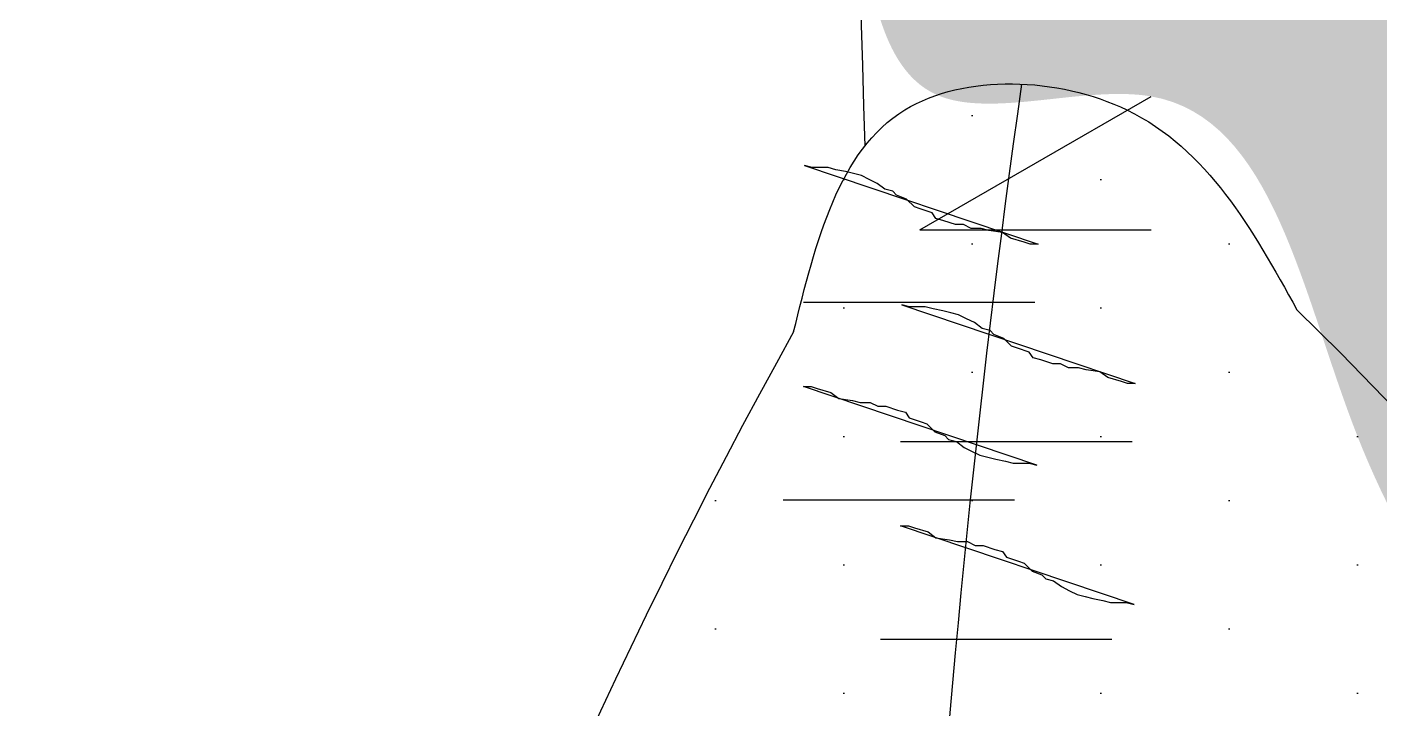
# Model space of a CAD drawing. Extents: x 3694 to 117786, y 20013 to 108631.
# Drawn here: x 68081.6 to 68199.3, y 30903.2 to 30962.6 of the extents above; entities that cross this region are included whole.
import ezdxf

# ---------------------------------------------------------------- set-up
doc = ezdxf.new("R2010")
doc.units = 0
doc.header["$LTSCALE"] = 1000
doc.header["$MEASUREMENT"] = 0
doc.layers.add('家具', color=253, linetype='Continuous')

msp = doc.modelspace()

# ---------------------------------------------------------------- hatches: boundary and pattern name
at = {"layer": '家具'}
h = msp.add_hatch(dxfattribs=at)
h.set_pattern_fill('DOTS', color=8, scale=335.28, angle=-90, style=0)
h.set_pattern_definition([(270, (40764.087, 11180.682), (-20.955, -10.4775), [0, -20.955])])
edge = h.paths.add_edge_path()
edge.add_spline(control_points=[(67993.17, 30063.85), (67991.35, 30072.91), (67989.56, 30081.94), (67984.13, 30110.34), (67980.69, 30129.63), (67974.75, 30168.04), (67972.3, 30187.08), (67967.7, 30231.65), (67965.82, 30257.25), (67961.07, 30334.96), (67959.04, 30388.06), (67952.13, 30468.76), (67949.19, 30495.82), (67943.11, 30536.43), (67940.81, 30549.98), (67935.52, 30577.05), (67932.52, 30590.64), (67925.16, 30620.11), (67920.73, 30635.84), (67913.02, 30661.97), (67909.81, 30672.52), (67906.63, 30682.96)], knot_values=[0.007594, 0.007594, 0.007594, 0.007594, 1.009332, 1.009332, 3.166904, 3.166904, 5.324476, 5.324476, 8.146714, 8.146714, 13.786985, 13.786985, 16.607121, 16.607121, 18.017189, 18.017189, 19.427256, 19.427256, 21.1184, 21.1184, 22.28816, 22.28816, 22.28816, 22.28816], degree=3, periodic=0)
edge.add_ellipse((69823.21, 31244.76), major_axis=(1412.24, 1412.24), ratio=1, start_angle=138.55715, end_angle=151.33744, ccw=False)
edge.add_ellipse((69823.21, 30996.93), major_axis=(1412.24, 1412.24), ratio=1, start_angle=118.66256, end_angle=131.44285, ccw=False)
edge.add_spline(control_points=[(67906.63, 31558.74), (67909.81, 31569.18), (67913.02, 31579.73), (67920.73, 31605.86), (67925.16, 31621.58), (67932.52, 31651.06), (67935.52, 31664.64), (67940.81, 31691.71), (67943.11, 31705.26), (67949.19, 31745.88), (67952.13, 31772.93), (67957.22, 31832.35), (67959.06, 31864.62), (67960.78, 31896.49)], knot_values=[0.007594, 0.007594, 0.007594, 0.007594, 1.177354, 1.177354, 2.868498, 2.868498, 4.278566, 4.278566, 5.688634, 5.688634, 8.508769, 8.508769, 11.917873, 11.917873, 11.917873, 11.917873], degree=3, periodic=0)
edge.add_ellipse((67966.55, 31918.92), major_axis=(-16.38, 16.38), ratio=1, start_angle=120.5825, end_angle=134.1965)
edge.add_ellipse((68102.12, 32282.88), major_axis=(-290.11, 290.11), ratio=1, start_angle=115.6565, end_angle=125.4571)
edge.add_ellipse((67321.82, 31759.47), major_axis=(510.62, 510.62), ratio=1, start_angle=303.72155, end_angle=324.46982, ccw=False)
edge.add_ellipse((63554.82, 31287.67), major_axis=(3173.05, 3173.05), ratio=1, start_angle=308.35798, end_angle=319.22468, ccw=False)
edge.add_ellipse((67013.87, 30385.32), major_axis=(-756.09, 756.09), ratio=1, start_angle=220.52221, end_angle=246.00697, ccw=False)
edge.add_ellipse((68093.52, 30275.82), major_axis=(20.78, 20.78), ratio=1, start_angle=72.686, end_angle=150.6503)
edge.add_ellipse((68351.8, 30519.22), major_axis=(269.53, 269.53), ratio=1, start_angle=176.2513, end_angle=213.9303)
edge.add_ellipse((68627.27, 30299.27), major_axis=(-269.54, 269.54), ratio=1, start_angle=68.8475, end_angle=70.5636)
edge.add_ellipse((68342.57, 28632.01), major_axis=(1063.44, 1063.44), ratio=1, start_angle=47.25508, end_angle=54.69471)
edge.add_ellipse((68138.88, 29903.69), major_axis=(153.1, 153.1), ratio=1, start_angle=58.2352, end_angle=87.2958)
edge = h.paths.add_edge_path()
edge.add_ellipse((68052.89, 29947.42), major_axis=(-59.62, 59.62), ratio=1, start_angle=82.2821, end_angle=111.8665, ccw=False)
edge.add_ellipse((68101.68, 29975.41), major_axis=(99.2, 99.2), ratio=1, start_angle=154.3192, end_angle=169.3068, ccw=False)
edge.add_ellipse((68226.48, 31486.22), major_axis=(1116.04, 1116.04), ratio=1, start_angle=215.62195, end_angle=236.67588)
edge.add_spline(control_points=[(68545.89, 29940.56), (68546.09, 29938.38), (68546.94, 29928.79), (68547.53, 29918.78), (68548.38, 29909.38)], knot_values=[0, 0, 0, 0, 0.241803, 1.05283, 1.05283, 1.05283, 1.05283], degree=3, periodic=0)
edge.add_ellipse((68586.3, 29912.68), major_axis=(-26.91, 26.91), ratio=1, start_angle=49.7272, end_angle=121.2232)
edge.add_ellipse((68256.11, 33919.22), major_axis=(2868.19, 2868.19), ratio=1, start_angle=221.65955, end_angle=229.54069, ccw=False)
edge = h.paths.add_edge_path()
edge.add_ellipse((68052.89, 32294.28), major_axis=(59.62, 59.62), ratio=1, start_angle=68.1335, end_angle=97.7179, ccw=False)
edge.add_ellipse((68256.11, 28322.47), major_axis=(-2868.19, 2868.19), ratio=1, start_angle=310.4559, end_angle=318.34045, ccw=False)
edge.add_ellipse((68586.47, 32328.98), major_axis=(26.91, 26.91), ratio=1, start_angle=58.6764, end_angle=130.0165)
edge.add_spline(control_points=[(68548.56, 32332.29), (68548.22, 32328.59), (68547.95, 32325.15), (68547.7, 32321.89)], knot_values=[0, 0, 0, 0, 0.318986, 0.318986, 0.318986, 0.318986], degree=3, periodic=0)
edge.add_ellipse((68118.22, 28776.02), major_axis=(-2525.63, 2525.63), ratio=1, start_angle=-51.90623, end_angle=-42.87541)
edge = h.paths.add_edge_path()
edge.add_ellipse((68266.78, 31858.43), major_axis=(221.16, 221.16), ratio=1, start_angle=249.068, end_angle=320.144, ccw=False)
edge.add_ellipse((68176.05, 31598.98), major_axis=(-155.45, 155.45), ratio=1, start_angle=155.1189, end_angle=218.1718, ccw=False)
edge.add_ellipse((68799.5, 31223.88), major_axis=(405.32, 405.32), ratio=1, start_angle=117.88643, end_angle=164.47377)
edge.add_ellipse((68089.49, 30642.74), major_axis=(-258.82, 258.82), ratio=1, start_angle=229.4937, end_angle=279.8017, ccw=False)
edge.add_ellipse((68363.94, 30409.28), major_axis=(196.09, 196.09), ratio=1, start_angle=323.3076, end_angle=385.9615, ccw=False)
edge.add_ellipse((68278.01, 29953.05), major_axis=(-433.68, 433.68), ratio=1, start_angle=250.12182, end_angle=279.01888, ccw=False)
edge.add_ellipse((53145.84, 31069.66), major_axis=(661.59, 15696.88), ratio=1, start_angle=268.699072, end_angle=269.289296, ccw=False)
edge.add_spline(control_points=[(68823.65, 30051.87), (68816.62, 30051.43), (68809.48, 30051.33), (68801.97, 30051.61)], knot_values=[2.29351, 2.29351, 2.29351, 2.29351, 2.979733, 2.979733, 2.979733, 2.979733], degree=3, periodic=0)
edge.add_spline(control_points=[(68801.97, 30051.61), (68797.75, 30051.77), (68786.4, 30052.49), (68770.42, 30054.55), (68774.08, 30068.3), (68770.34, 30072.08), (68767.57, 30073.65)], knot_values=[2.979733, 2.979733, 2.979733, 2.979733, 3.365456, 3.990522, 4.278466, 4.605763, 4.605763, 4.605763, 4.605763], degree=3, periodic=0)
edge.add_spline(control_points=[(68767.57, 30073.65), (68764.78, 30075.24), (68761.2, 30076.38), (68757.62, 30077.53)], knot_values=[4.605763, 4.605763, 4.605763, 4.605763, 4.934211, 4.934211, 4.934211, 4.934211], degree=3, periodic=0)
edge.add_ellipse((68342.57, 28632.01), major_axis=(-1063.44, 1063.44), ratio=1, start_angle=-61.02051, end_angle=-52.79563)
edge.add_ellipse((68413.89, 30391.82), major_axis=(-212.58, 212.58), ratio=1, start_angle=161.1869, end_angle=194.3664)
edge.add_ellipse((68413.79, 30073.2), major_axis=(217.18, 217.18), ratio=1, start_angle=347.5897, end_angle=388.9748)
edge.add_ellipse((68061.76, 30199.82), major_axis=(-331.09, 331.09), ratio=1, start_angle=246.1037, end_angle=272.1536)
edge.add_ellipse((68628.88, 30184.46), major_axis=(-308.61, 308.61), ratio=1, start_angle=-10.2604, end_angle=-2.0534)
edge.add_spline(control_points=[(68331.52, 30503.94), (68322.56, 30496.89), (68300.12, 30479.21), (68309.9, 30542.46), (68286.89, 30577.51), (68259.66, 30637.11), (68292.26, 30702.74), (68273.01, 30784.51), (68257.08, 30871.34), (68197.4, 30907.48), (68188.77, 30963.02), (68155.91, 30951.2), (68154.43, 30968.36), (68153.75, 30977.3)], knot_values=[28.726228, 28.726228, 28.726228, 28.726228, 29.65137, 31.045535, 32.970907, 34.80046, 37.537981, 40.132447, 43.737998, 46.299248, 47.538816, 48.20545, 48.984057, 48.984057, 48.984057, 48.984057], degree=3, periodic=0)
edge.add_ellipse((74440.64, 31139.04), major_axis=(4446.97, 4446.97), ratio=1, start_angle=132.846266, end_angle=136.473696, ccw=False)
edge.add_spline(control_points=[(68156.11, 31375.39), (68157.51, 31389.27), (68160.69, 31413.78), (68204.26, 31444.79), (68224.99, 31513.37), (68260.44, 31577.02), (68249.17, 31648.5), (68285.93, 31671.16), (68318.29, 31758.01), (68318.86, 31736.77)], knot_values=[0, 0, 0, 0, 1.426784, 2.507846, 5.446644, 8.794162, 10.36551, 12.195062, 14.476347, 14.476347, 14.476347, 14.476347], degree=3, periodic=0)
edge.add_ellipse((67925.76, 31991.16), major_axis=(-331.09, 331.09), ratio=1, start_angle=192.0923, end_angle=216.81)
edge.add_ellipse((68240.6, 32193.24), major_axis=(217.18, 217.18), ratio=1, start_angle=253.939, end_angle=295.324)
edge.add_ellipse((68311.9, 31882.7), major_axis=(212.58, 212.58), ratio=1, start_angle=358.5473, end_angle=364.8553)
edge.add_ellipse((68346.1, 33494.6), major_axis=(-983.78, 983.78), ratio=1, start_angle=141.58816, end_angle=151.91197)
edge.add_spline(control_points=[(68750.83, 32163.5), (68756.34, 32165.3), (68761.85, 32167.11), (68764.44, 32170.49)], knot_values=[4.42753, 4.42753, 4.42753, 4.42753, 4.934211, 4.934211, 4.934211, 4.934211], degree=3, periodic=0)
edge.add_ellipse((68272.01, 32290.22), major_axis=(358.34, 358.34), ratio=1, start_angle=262.1836, end_angle=301.3352, ccw=False)
h = msp.add_hatch(dxfattribs=at)
h.set_pattern_fill('DOTS', color=8, scale=178.816, angle=-90, style=0)
h.set_pattern_definition([(90, (52193.29, 40884.778), (-11.176, 5.588), [0, -11.176])])
edge = h.paths.add_edge_path(flags=17)
edge.add_ellipse((68101.15, 30580.72), major_axis=(23.26, 23.26), ratio=1, start_angle=292.7744, end_angle=342.5706, ccw=False)
edge.add_ellipse((68208.12, 30531.91), major_axis=(-59.9, 59.9), ratio=1, start_angle=-24.1656, end_angle=19.5752, ccw=False)
edge.add_ellipse((68166.05, 30566.04), major_axis=(32.95, 32.95), ratio=1, start_angle=30.1589, end_angle=95.0784)
edge = h.paths.add_edge_path(flags=17)
edge.add_ellipse((68856.57, 30665.54), major_axis=(-481.37, 481.37), ratio=1, start_angle=48.85307, end_angle=49.58773)
edge.add_ellipse((68231.66, 30599.71), major_axis=(-38.8, 38.8), ratio=1, start_angle=-38.4606, end_angle=33.0337, ccw=False)
edge.add_ellipse((68223.55, 30675.54), major_axis=(-15.13, 15.13), ratio=1, start_angle=2.9898, end_angle=139.9978, ccw=False)
edge.add_ellipse((68268.1, 30622.11), major_axis=(64.2, 64.2), ratio=1, start_angle=86.7435, end_angle=136.4651)
edge = h.paths.add_edge_path()
edge.add_ellipse((68440.14, 30597.61), major_axis=(242.04, 242.04), ratio=1, start_angle=141.8502, end_angle=191.4606)
edge.add_spline(control_points=[(68251.02, 30312.31), (68258.96, 30305.73), (68269.07, 30297.35), (68277.66, 30302.98), (68279.38, 30304.57)], knot_values=[0, 0, 0, 0, 1.422385, 1.810205, 1.810205, 1.810205, 1.810205], degree=3, periodic=0)
edge.add_ellipse((68856.57, 30665.54), major_axis=(481.37, 481.37), ratio=1, start_angle=162.42863, end_angle=167.02149, ccw=False)
edge.add_ellipse((68413.53, 30611.59), major_axis=(216.1, 216.1), ratio=1, start_angle=142.0668, end_angle=193.1655, ccw=False)
edge.add_ellipse((68567.5, 30676.44), major_axis=(331.35, 331.35), ratio=1, start_angle=104.7434, end_angle=147.629, ccw=False)
edge.add_ellipse((69157.15, 30817.28), major_axis=(-706.38, 706.38), ratio=1, start_angle=36.92238, end_angle=39.52687, ccw=False)
edge.add_spline(control_points=[(68168.09, 30957.64), (68164.37, 30957.81), (68153.1, 30955.65), (68150.21, 30943.96), (68148.25, 30936.06)], knot_values=[0, 0, 0, 0, 0.581976, 1.791185, 1.791185, 1.791185, 1.791185], degree=3, periodic=0)
edge.add_ellipse((68598.09, 30686.51), major_axis=(363.75, 363.75), ratio=1, start_angle=105.9802, end_angle=149.6064)
edge = h.paths.add_edge_path()
edge.add_spline(control_points=[(68192.05, 30937.99), (68188.17, 30944.99), (68182.77, 30954.73), (68171.28, 30957.5), (68168.09, 30957.64)], knot_values=[1.791185, 1.791185, 1.791185, 1.791185, 3.069002, 3.567392, 3.567392, 3.567392, 3.567392], degree=3, periodic=0)
edge.add_ellipse((69157.15, 30817.28), major_axis=(706.38, 706.38), ratio=1, start_angle=126.92238, end_angle=129.52687)
edge.add_ellipse((67857.2, 30658.3), major_axis=(281.07, 281.07), ratio=1, start_angle=311.0682, end_angle=354.7664, ccw=False)
edge.add_ellipse((67851.2, 30493.55), major_axis=(300.8, 300.8), ratio=1, start_angle=295.5567, end_angle=333.8578, ccw=False)
edge.add_ellipse((68856.57, 30665.54), major_axis=(481.37, 481.37), ratio=1, start_angle=162.42863, end_angle=167.02149)
edge.add_spline(control_points=[(68279.38, 30304.57), (68282, 30306.98), (68289.12, 30317), (68292.25, 30326.83), (68294.35, 30333.42)], knot_values=[1.810205, 1.810205, 1.810205, 1.810205, 2.398758, 3.598447, 3.598447, 3.598447, 3.598447], degree=3, periodic=0)
edge.add_ellipse((67924.05, 30451.43), major_axis=(-274.82, 274.82), ratio=1, start_angle=207.3247, end_angle=252.1485)
edge.add_ellipse((67979.59, 30720.11), major_axis=(-215.18, 215.18), ratio=1, start_angle=207.5325, end_angle=270.7223)

# ---------------------------------------------------------------- linework, layer by layer
at = {"layer": '家具', "color": 8, "linetype": 'Continuous'}
for p, q in [((68159.23, 30944.95, 0), (68179.36, 30956.57, 0)), ((68159.23, 30944.95, 0), (68179.36, 30956.57, 0)), ((68159.23, 30944.95, 0), (68179.36, 30956.57, 0)), ((68159.23, 30944.95, 0), (68179.36, 30956.57, 0)), ((68149.88, 30950.37, 0), (68149.2, 30950.54, 0)), ((68149.2, 30950.54, 0), (68169.52, 30943.71, 0)), ((68149.88, 30950.37, 0), (68149.2, 30950.54, 0)), ((68149.2, 30950.54, 0), (68169.52, 30943.71, 0)), ((68149.88, 30950.37, 0), (68149.2, 30950.54, 0)), ((68149.2, 30950.54, 0), (68169.52, 30943.71, 0)), ((68149.88, 30950.37, 0), (68149.2, 30950.54, 0)), ((68149.2, 30950.54, 0), (68169.52, 30943.71, 0)), ((68150.56, 30950.37, 0), (68149.88, 30950.37, 0)), ((68150.56, 30950.37, 0), (68149.88, 30950.37, 0)), ((68150.56, 30950.37, 0), (68149.88, 30950.37, 0)), ((68150.56, 30950.37, 0), (68149.88, 30950.37, 0)), ((68151.25, 30950.37, 0), (68150.56, 30950.37, 0)), ((68151.25, 30950.37, 0), (68150.56, 30950.37, 0)), ((68151.25, 30950.37, 0), (68150.56, 30950.37, 0)), ((68151.25, 30950.37, 0), (68150.56, 30950.37, 0)), ((68151.93, 30950.19, 0), (68151.25, 30950.37, 0)), ((68151.93, 30950.19, 0), (68151.25, 30950.37, 0)), ((68151.93, 30950.19, 0), (68151.25, 30950.37, 0)), ((68151.93, 30950.19, 0), (68151.25, 30950.37, 0)), ((68152.78, 30950.02, 0), (68151.93, 30950.19, 0)), ((68152.78, 30950.02, 0), (68151.93, 30950.19, 0)), ((68152.78, 30950.02, 0), (68151.93, 30950.19, 0)), ((68152.78, 30950.02, 0), (68151.93, 30950.19, 0)), ((68153.47, 30949.85, 0), (68152.78, 30950.02, 0)), ((68153.47, 30949.85, 0), (68152.78, 30950.02, 0)), ((68153.47, 30949.85, 0), (68152.78, 30950.02, 0)), ((68153.47, 30949.85, 0), (68152.78, 30950.02, 0)), ((68154.15, 30949.68, 0), (68153.47, 30949.85, 0)), ((68154.15, 30949.68, 0), (68153.47, 30949.85, 0)), ((68154.15, 30949.68, 0), (68153.47, 30949.85, 0)), ((68154.15, 30949.68, 0), (68153.47, 30949.85, 0)), ((68154.83, 30949.34, 0), (68154.15, 30949.68, 0)), ((68154.83, 30949.34, 0), (68154.15, 30949.68, 0)), ((68154.83, 30949.34, 0), (68154.15, 30949.68, 0)), ((68154.83, 30949.34, 0), (68154.15, 30949.68, 0)), ((68155.52, 30949, 0), (68154.83, 30949.34, 0)), ((68155.52, 30949, 0), (68154.83, 30949.34, 0)), ((68155.52, 30949, 0), (68154.83, 30949.34, 0)), ((68155.52, 30949, 0), (68154.83, 30949.34, 0)), ((68156.2, 30948.49, 0), (68155.52, 30949, 0)), ((68156.2, 30948.49, 0), (68155.52, 30949, 0)), ((68156.2, 30948.49, 0), (68155.52, 30949, 0)), ((68156.2, 30948.49, 0), (68155.52, 30949, 0)), ((68156.88, 30948.32, 0), (68156.2, 30948.49, 0)), ((68156.88, 30948.32, 0), (68156.2, 30948.49, 0)), ((68156.88, 30948.32, 0), (68156.2, 30948.49, 0)), ((68156.88, 30948.32, 0), (68156.2, 30948.49, 0)), ((68157.22, 30947.97, 0), (68156.88, 30948.32, 0)), ((68157.22, 30947.97, 0), (68156.88, 30948.32, 0)), ((68157.22, 30947.97, 0), (68156.88, 30948.32, 0)), ((68157.22, 30947.97, 0), (68156.88, 30948.32, 0)), ((68158.08, 30947.63, 0), (68157.22, 30947.97, 0)), ((68158.08, 30947.63, 0), (68157.22, 30947.97, 0)), ((68158.08, 30947.63, 0), (68157.22, 30947.97, 0)), ((68158.08, 30947.63, 0), (68157.22, 30947.97, 0)), ((68158.76, 30946.95, 0), (68158.08, 30947.63, 0)), ((68158.76, 30946.95, 0), (68158.08, 30947.63, 0)), ((68158.76, 30946.95, 0), (68158.08, 30947.63, 0)), ((68158.76, 30946.95, 0), (68158.08, 30947.63, 0)), ((68159.27, 30946.78, 0), (68158.76, 30946.95, 0)), ((68159.27, 30946.78, 0), (68158.76, 30946.95, 0)), ((68159.27, 30946.78, 0), (68158.76, 30946.95, 0)), ((68159.27, 30946.78, 0), (68158.76, 30946.95, 0)), ((68160.3, 30946.44, 0), (68159.27, 30946.78, 0)), ((68160.3, 30946.44, 0), (68159.27, 30946.78, 0)), ((68160.3, 30946.44, 0), (68159.27, 30946.78, 0)), ((68160.3, 30946.44, 0), (68159.27, 30946.78, 0)), ((68160.64, 30945.93, 0), (68160.3, 30946.44, 0)), ((68160.64, 30945.93, 0), (68160.3, 30946.44, 0)), ((68160.64, 30945.93, 0), (68160.3, 30946.44, 0)), ((68160.64, 30945.93, 0), (68160.3, 30946.44, 0)), ((68161.32, 30945.75, 0), (68160.64, 30945.93, 0)), ((68161.32, 30945.75, 0), (68160.64, 30945.93, 0)), ((68161.32, 30945.75, 0), (68160.64, 30945.93, 0)), ((68161.32, 30945.75, 0), (68160.64, 30945.93, 0)), ((68162.35, 30945.41, 0), (68161.32, 30945.75, 0)), ((68162.35, 30945.41, 0), (68161.32, 30945.75, 0)), ((68162.35, 30945.41, 0), (68161.32, 30945.75, 0)), ((68162.35, 30945.41, 0), (68161.32, 30945.75, 0)), ((68159.23, 30944.95, 0), (68179.36, 30944.95, 0)), ((68159.23, 30944.95, 0), (68179.36, 30944.95, 0)), ((68159.23, 30944.95, 0), (68179.36, 30944.95, 0)), ((68159.23, 30944.95, 0), (68179.36, 30944.95, 0)), ((68163.03, 30945.41, 0), (68162.35, 30945.41, 0)), ((68163.03, 30945.41, 0), (68162.35, 30945.41, 0)), ((68163.03, 30945.41, 0), (68162.35, 30945.41, 0)), ((68163.03, 30945.41, 0), (68162.35, 30945.41, 0)), ((68163.71, 30945.07, 0), (68163.03, 30945.41, 0)), ((68163.71, 30945.07, 0), (68163.03, 30945.41, 0)), ((68163.71, 30945.07, 0), (68163.03, 30945.41, 0)), ((68163.71, 30945.07, 0), (68163.03, 30945.41, 0)), ((68164.57, 30945.07, 0), (68163.71, 30945.07, 0)), ((68164.57, 30945.07, 0), (68163.71, 30945.07, 0)), ((68164.57, 30945.07, 0), (68163.71, 30945.07, 0)), ((68164.57, 30945.07, 0), (68163.71, 30945.07, 0)), ((68165.25, 30944.9, 0), (68164.57, 30945.07, 0)), ((68165.25, 30944.9, 0), (68164.57, 30945.07, 0)), ((68165.25, 30944.9, 0), (68164.57, 30945.07, 0)), ((68165.25, 30944.9, 0), (68164.57, 30945.07, 0)), ((68166.44, 30944.73, 0), (68165.25, 30944.9, 0)), ((68166.44, 30944.73, 0), (68165.25, 30944.9, 0)), ((68166.44, 30944.73, 0), (68165.25, 30944.9, 0)), ((68166.44, 30944.73, 0), (68165.25, 30944.9, 0)), ((68167.13, 30944.22, 0), (68166.44, 30944.73, 0)), ((68167.13, 30944.22, 0), (68166.44, 30944.73, 0)), ((68167.13, 30944.22, 0), (68166.44, 30944.73, 0)), ((68167.13, 30944.22, 0), (68166.44, 30944.73, 0)), ((68168.32, 30943.88, 0), (68167.13, 30944.22, 0)), ((68168.32, 30943.88, 0), (68167.13, 30944.22, 0)), ((68168.32, 30943.88, 0), (68167.13, 30944.22, 0)), ((68168.32, 30943.88, 0), (68167.13, 30944.22, 0)), ((68168.83, 30943.71, 0), (68168.32, 30943.88, 0)), ((68168.83, 30943.71, 0), (68168.32, 30943.88, 0)), ((68168.83, 30943.71, 0), (68168.32, 30943.88, 0)), ((68168.83, 30943.71, 0), (68168.32, 30943.88, 0)), ((68169.52, 30943.71, 0), (68168.83, 30943.71, 0)), ((68169.52, 30943.71, 0), (68168.83, 30943.71, 0)), ((68169.52, 30943.71, 0), (68168.83, 30943.71, 0)), ((68169.52, 30943.71, 0), (68168.83, 30943.71, 0)), ((68169.23, 30938.62, 0), (68149.1, 30938.62, 0)), ((68169.23, 30938.62, 0), (68149.1, 30938.62, 0)), ((68169.23, 30938.62, 0), (68149.1, 30938.62, 0)), ((68169.23, 30938.62, 0), (68149.1, 30938.62, 0)), ((68158.34, 30938.24, 0), (68157.66, 30938.41, 0)), ((68157.66, 30938.41, 0), (68177.98, 30931.58, 0)), ((68158.34, 30938.24, 0), (68157.66, 30938.41, 0)), ((68157.66, 30938.41, 0), (68177.98, 30931.58, 0)), ((68158.34, 30938.24, 0), (68157.66, 30938.41, 0)), ((68157.66, 30938.41, 0), (68177.98, 30931.58, 0)), ((68158.34, 30938.24, 0), (68157.66, 30938.41, 0)), ((68157.66, 30938.41, 0), (68177.98, 30931.58, 0)), ((68159.03, 30938.24, 0), (68158.34, 30938.24, 0)), ((68159.03, 30938.24, 0), (68158.34, 30938.24, 0)), ((68159.03, 30938.24, 0), (68158.34, 30938.24, 0)), ((68159.03, 30938.24, 0), (68158.34, 30938.24, 0)), ((68159.71, 30938.24, 0), (68159.03, 30938.24, 0)), ((68159.71, 30938.24, 0), (68159.03, 30938.24, 0)), ((68159.71, 30938.24, 0), (68159.03, 30938.24, 0)), ((68159.71, 30938.24, 0), (68159.03, 30938.24, 0)), ((68160.39, 30938.07, 0), (68159.71, 30938.24, 0)), ((68160.39, 30938.07, 0), (68159.71, 30938.24, 0)), ((68160.39, 30938.07, 0), (68159.71, 30938.24, 0)), ((68160.39, 30938.07, 0), (68159.71, 30938.24, 0)), ((68161.25, 30937.89, 0), (68160.39, 30938.07, 0)), ((68161.25, 30937.89, 0), (68160.39, 30938.07, 0)), ((68161.25, 30937.89, 0), (68160.39, 30938.07, 0)), ((68161.25, 30937.89, 0), (68160.39, 30938.07, 0)), ((68161.93, 30937.72, 0), (68161.25, 30937.89, 0)), ((68161.93, 30937.72, 0), (68161.25, 30937.89, 0)), ((68161.93, 30937.72, 0), (68161.25, 30937.89, 0)), ((68161.93, 30937.72, 0), (68161.25, 30937.89, 0)), ((68162.61, 30937.55, 0), (68161.93, 30937.72, 0)), ((68162.61, 30937.55, 0), (68161.93, 30937.72, 0)), ((68162.61, 30937.55, 0), (68161.93, 30937.72, 0)), ((68162.61, 30937.55, 0), (68161.93, 30937.72, 0)), ((68163.3, 30937.21, 0), (68162.61, 30937.55, 0)), ((68163.3, 30937.21, 0), (68162.61, 30937.55, 0)), ((68163.3, 30937.21, 0), (68162.61, 30937.55, 0)), ((68163.3, 30937.21, 0), (68162.61, 30937.55, 0)), ((68163.98, 30936.87, 0), (68163.3, 30937.21, 0)), ((68163.98, 30936.87, 0), (68163.3, 30937.21, 0)), ((68163.98, 30936.87, 0), (68163.3, 30937.21, 0)), ((68163.98, 30936.87, 0), (68163.3, 30937.21, 0)), ((68164.66, 30936.36, 0), (68163.98, 30936.87, 0)), ((68164.66, 30936.36, 0), (68163.98, 30936.87, 0)), ((68164.66, 30936.36, 0), (68163.98, 30936.87, 0)), ((68164.66, 30936.36, 0), (68163.98, 30936.87, 0)), ((68165.35, 30936.19, 0), (68164.66, 30936.36, 0)), ((68165.35, 30936.19, 0), (68164.66, 30936.36, 0)), ((68165.35, 30936.19, 0), (68164.66, 30936.36, 0)), ((68165.35, 30936.19, 0), (68164.66, 30936.36, 0)), ((68165.69, 30935.85, 0), (68165.35, 30936.19, 0)), ((68165.69, 30935.85, 0), (68165.35, 30936.19, 0)), ((68165.69, 30935.85, 0), (68165.35, 30936.19, 0)), ((68165.69, 30935.85, 0), (68165.35, 30936.19, 0)), ((68166.54, 30935.5, 0), (68165.69, 30935.85, 0)), ((68166.54, 30935.5, 0), (68165.69, 30935.85, 0)), ((68166.54, 30935.5, 0), (68165.69, 30935.85, 0)), ((68166.54, 30935.5, 0), (68165.69, 30935.85, 0)), ((68167.22, 30934.82, 0), (68166.54, 30935.5, 0)), ((68167.22, 30934.82, 0), (68166.54, 30935.5, 0)), ((68167.22, 30934.82, 0), (68166.54, 30935.5, 0)), ((68167.22, 30934.82, 0), (68166.54, 30935.5, 0)), ((68167.74, 30934.65, 0), (68167.22, 30934.82, 0)), ((68167.74, 30934.65, 0), (68167.22, 30934.82, 0)), ((68167.74, 30934.65, 0), (68167.22, 30934.82, 0)), ((68167.74, 30934.65, 0), (68167.22, 30934.82, 0)), ((68168.76, 30934.31, 0), (68167.74, 30934.65, 0)), ((68168.76, 30934.31, 0), (68167.74, 30934.65, 0)), ((68168.76, 30934.31, 0), (68167.74, 30934.65, 0)), ((68168.76, 30934.31, 0), (68167.74, 30934.65, 0)), ((68169.1, 30933.8, 0), (68168.76, 30934.31, 0)), ((68169.1, 30933.8, 0), (68168.76, 30934.31, 0)), ((68169.1, 30933.8, 0), (68168.76, 30934.31, 0)), ((68169.1, 30933.8, 0), (68168.76, 30934.31, 0)), ((68169.78, 30933.63, 0), (68169.1, 30933.8, 0)), ((68169.78, 30933.63, 0), (68169.1, 30933.8, 0)), ((68169.78, 30933.63, 0), (68169.1, 30933.8, 0)), ((68169.78, 30933.63, 0), (68169.1, 30933.8, 0)), ((68170.81, 30933.28, 0), (68169.78, 30933.63, 0)), ((68170.81, 30933.28, 0), (68169.78, 30933.63, 0)), ((68170.81, 30933.28, 0), (68169.78, 30933.63, 0)), ((68170.81, 30933.28, 0), (68169.78, 30933.63, 0)), ((68171.49, 30933.28, 0), (68170.81, 30933.28, 0)), ((68171.49, 30933.28, 0), (68170.81, 30933.28, 0)), ((68171.49, 30933.28, 0), (68170.81, 30933.28, 0)), ((68171.49, 30933.28, 0), (68170.81, 30933.28, 0)), ((68172.18, 30932.94, 0), (68171.49, 30933.28, 0)), ((68172.18, 30932.94, 0), (68171.49, 30933.28, 0)), ((68172.18, 30932.94, 0), (68171.49, 30933.28, 0)), ((68172.18, 30932.94, 0), (68171.49, 30933.28, 0)), ((68173.03, 30932.94, 0), (68172.18, 30932.94, 0)), ((68173.03, 30932.94, 0), (68172.18, 30932.94, 0)), ((68173.03, 30932.94, 0), (68172.18, 30932.94, 0)), ((68173.03, 30932.94, 0), (68172.18, 30932.94, 0)), ((68173.71, 30932.77, 0), (68173.03, 30932.94, 0)), ((68173.71, 30932.77, 0), (68173.03, 30932.94, 0)), ((68173.71, 30932.77, 0), (68173.03, 30932.94, 0)), ((68173.71, 30932.77, 0), (68173.03, 30932.94, 0)), ((68174.91, 30932.6, 0), (68173.71, 30932.77, 0)), ((68174.91, 30932.6, 0), (68173.71, 30932.77, 0)), ((68174.91, 30932.6, 0), (68173.71, 30932.77, 0)), ((68174.91, 30932.6, 0), (68173.71, 30932.77, 0)), ((68175.59, 30932.09, 0), (68174.91, 30932.6, 0)), ((68175.59, 30932.09, 0), (68174.91, 30932.6, 0)), ((68175.59, 30932.09, 0), (68174.91, 30932.6, 0)), ((68175.59, 30932.09, 0), (68174.91, 30932.6, 0)), ((68176.79, 30931.75, 0), (68175.59, 30932.09, 0)), ((68176.79, 30931.75, 0), (68175.59, 30932.09, 0)), ((68176.79, 30931.75, 0), (68175.59, 30932.09, 0)), ((68176.79, 30931.75, 0), (68175.59, 30932.09, 0)), ((68177.3, 30931.58, 0), (68176.79, 30931.75, 0)), ((68177.3, 30931.58, 0), (68176.79, 30931.75, 0)), ((68177.3, 30931.58, 0), (68176.79, 30931.75, 0)), ((68177.3, 30931.58, 0), (68176.79, 30931.75, 0)), ((68177.98, 30931.58, 0), (68177.3, 30931.58, 0)), ((68177.98, 30931.58, 0), (68177.3, 30931.58, 0)), ((68177.98, 30931.58, 0), (68177.3, 30931.58, 0)), ((68177.98, 30931.58, 0), (68177.3, 30931.58, 0)), ((68149.1, 30931.3, 0), (68149.78, 30931.3, 0)), ((68169.42, 30924.47, 0), (68149.1, 30931.3, 0)), ((68149.1, 30931.3, 0), (68149.78, 30931.3, 0)), ((68169.42, 30924.47, 0), (68149.1, 30931.3, 0)), ((68149.1, 30931.3, 0), (68149.78, 30931.3, 0)), ((68169.42, 30924.47, 0), (68149.1, 30931.3, 0)), ((68149.1, 30931.3, 0), (68149.78, 30931.3, 0)), ((68169.42, 30924.47, 0), (68149.1, 30931.3, 0)), ((68149.78, 30931.3, 0), (68150.3, 30931.13, 0)), ((68149.78, 30931.3, 0), (68150.3, 30931.13, 0)), ((68149.78, 30931.3, 0), (68150.3, 30931.13, 0)), ((68149.78, 30931.3, 0), (68150.3, 30931.13, 0)), ((68150.3, 30931.13, 0), (68151.49, 30930.79, 0)), ((68150.3, 30931.13, 0), (68151.49, 30930.79, 0)), ((68150.3, 30931.13, 0), (68151.49, 30930.79, 0)), ((68150.3, 30931.13, 0), (68151.49, 30930.79, 0)), ((68151.49, 30930.79, 0), (68152.18, 30930.27, 0)), ((68151.49, 30930.79, 0), (68152.18, 30930.27, 0)), ((68151.49, 30930.79, 0), (68152.18, 30930.27, 0)), ((68151.49, 30930.79, 0), (68152.18, 30930.27, 0)), ((68152.18, 30930.27, 0), (68153.37, 30930.1, 0)), ((68152.18, 30930.27, 0), (68153.37, 30930.1, 0)), ((68152.18, 30930.27, 0), (68153.37, 30930.1, 0)), ((68152.18, 30930.27, 0), (68153.37, 30930.1, 0)), ((68153.37, 30930.1, 0), (68154.05, 30929.93, 0)), ((68153.37, 30930.1, 0), (68154.05, 30929.93, 0)), ((68153.37, 30930.1, 0), (68154.05, 30929.93, 0)), ((68153.37, 30930.1, 0), (68154.05, 30929.93, 0)), ((68154.05, 30929.93, 0), (68154.91, 30929.93, 0)), ((68154.05, 30929.93, 0), (68154.91, 30929.93, 0)), ((68154.05, 30929.93, 0), (68154.91, 30929.93, 0)), ((68154.05, 30929.93, 0), (68154.91, 30929.93, 0)), ((68154.91, 30929.93, 0), (68155.59, 30929.59, 0)), ((68154.91, 30929.93, 0), (68155.59, 30929.59, 0)), ((68154.91, 30929.93, 0), (68155.59, 30929.59, 0)), ((68154.91, 30929.93, 0), (68155.59, 30929.59, 0)), ((68155.59, 30929.59, 0), (68156.27, 30929.59, 0)), ((68155.59, 30929.59, 0), (68156.27, 30929.59, 0)), ((68155.59, 30929.59, 0), (68156.27, 30929.59, 0)), ((68155.59, 30929.59, 0), (68156.27, 30929.59, 0)), ((68156.27, 30929.59, 0), (68157.3, 30929.25, 0)), ((68156.27, 30929.59, 0), (68157.3, 30929.25, 0)), ((68156.27, 30929.59, 0), (68157.3, 30929.25, 0)), ((68156.27, 30929.59, 0), (68157.3, 30929.25, 0)), ((68157.3, 30929.25, 0), (68157.98, 30929.08, 0)), ((68157.3, 30929.25, 0), (68157.98, 30929.08, 0)), ((68157.3, 30929.25, 0), (68157.98, 30929.08, 0)), ((68157.3, 30929.25, 0), (68157.98, 30929.08, 0)), ((68157.98, 30929.08, 0), (68158.32, 30928.57, 0)), ((68157.98, 30929.08, 0), (68158.32, 30928.57, 0)), ((68157.98, 30929.08, 0), (68158.32, 30928.57, 0)), ((68157.98, 30929.08, 0), (68158.32, 30928.57, 0)), ((68158.32, 30928.57, 0), (68159.35, 30928.22, 0)), ((68158.32, 30928.57, 0), (68159.35, 30928.22, 0)), ((68158.32, 30928.57, 0), (68159.35, 30928.22, 0)), ((68158.32, 30928.57, 0), (68159.35, 30928.22, 0)), ((68159.35, 30928.22, 0), (68159.86, 30928.05, 0)), ((68159.35, 30928.22, 0), (68159.86, 30928.05, 0)), ((68159.35, 30928.22, 0), (68159.86, 30928.05, 0)), ((68159.35, 30928.22, 0), (68159.86, 30928.05, 0)), ((68159.86, 30928.05, 0), (68160.54, 30927.37, 0)), ((68159.86, 30928.05, 0), (68160.54, 30927.37, 0)), ((68159.86, 30928.05, 0), (68160.54, 30927.37, 0)), ((68159.86, 30928.05, 0), (68160.54, 30927.37, 0)), ((68160.54, 30927.37, 0), (68161.4, 30927.03, 0)), ((68160.54, 30927.37, 0), (68161.4, 30927.03, 0)), ((68160.54, 30927.37, 0), (68161.4, 30927.03, 0)), ((68160.54, 30927.37, 0), (68161.4, 30927.03, 0)), ((68161.4, 30927.03, 0), (68161.74, 30926.69, 0)), ((68161.4, 30927.03, 0), (68161.74, 30926.69, 0)), ((68161.4, 30927.03, 0), (68161.74, 30926.69, 0)), ((68161.4, 30927.03, 0), (68161.74, 30926.69, 0)), ((68177.7, 30926.49, 0), (68157.56, 30926.49, 0)), ((68177.7, 30926.49, 0), (68157.56, 30926.49, 0)), ((68177.7, 30926.49, 0), (68157.56, 30926.49, 0)), ((68177.7, 30926.49, 0), (68157.56, 30926.49, 0)), ((68161.74, 30926.69, 0), (68162.42, 30926.52, 0)), ((68161.74, 30926.69, 0), (68162.42, 30926.52, 0)), ((68161.74, 30926.69, 0), (68162.42, 30926.52, 0)), ((68161.74, 30926.69, 0), (68162.42, 30926.52, 0)), ((68162.42, 30926.52, 0), (68163.1, 30926, 0)), ((68162.42, 30926.52, 0), (68163.1, 30926, 0)), ((68162.42, 30926.52, 0), (68163.1, 30926, 0)), ((68162.42, 30926.52, 0), (68163.1, 30926, 0)), ((68163.1, 30926, 0), (68163.79, 30925.66, 0)), ((68163.1, 30926, 0), (68163.79, 30925.66, 0)), ((68163.1, 30926, 0), (68163.79, 30925.66, 0)), ((68163.1, 30926, 0), (68163.79, 30925.66, 0)), ((68163.79, 30925.66, 0), (68164.47, 30925.32, 0)), ((68163.79, 30925.66, 0), (68164.47, 30925.32, 0)), ((68163.79, 30925.66, 0), (68164.47, 30925.32, 0)), ((68163.79, 30925.66, 0), (68164.47, 30925.32, 0)), ((68164.47, 30925.32, 0), (68165.15, 30925.15, 0)), ((68164.47, 30925.32, 0), (68165.15, 30925.15, 0)), ((68164.47, 30925.32, 0), (68165.15, 30925.15, 0)), ((68164.47, 30925.32, 0), (68165.15, 30925.15, 0)), ((68165.15, 30925.15, 0), (68165.84, 30924.98, 0)), ((68165.15, 30925.15, 0), (68165.84, 30924.98, 0)), ((68165.15, 30925.15, 0), (68165.84, 30924.98, 0)), ((68165.15, 30925.15, 0), (68165.84, 30924.98, 0)), ((68165.84, 30924.98, 0), (68166.69, 30924.81, 0)), ((68165.84, 30924.98, 0), (68166.69, 30924.81, 0)), ((68165.84, 30924.98, 0), (68166.69, 30924.81, 0)), ((68165.84, 30924.98, 0), (68166.69, 30924.81, 0)), ((68166.69, 30924.81, 0), (68167.37, 30924.64, 0)), ((68166.69, 30924.81, 0), (68167.37, 30924.64, 0)), ((68166.69, 30924.81, 0), (68167.37, 30924.64, 0)), ((68166.69, 30924.81, 0), (68167.37, 30924.64, 0)), ((68167.37, 30924.64, 0), (68168.06, 30924.64, 0)), ((68167.37, 30924.64, 0), (68168.06, 30924.64, 0)), ((68167.37, 30924.64, 0), (68168.06, 30924.64, 0)), ((68167.37, 30924.64, 0), (68168.06, 30924.64, 0)), ((68168.06, 30924.64, 0), (68168.74, 30924.64, 0)), ((68168.06, 30924.64, 0), (68168.74, 30924.64, 0)), ((68168.06, 30924.64, 0), (68168.74, 30924.64, 0)), ((68168.06, 30924.64, 0), (68168.74, 30924.64, 0)), ((68168.74, 30924.64, 0), (68169.42, 30924.47, 0)), ((68168.74, 30924.64, 0), (68169.42, 30924.47, 0)), ((68168.74, 30924.64, 0), (68169.42, 30924.47, 0)), ((68168.74, 30924.64, 0), (68169.42, 30924.47, 0)), ((68167.48, 30921.42, 0), (68147.35, 30921.42, 0)), ((68167.48, 30921.42, 0), (68147.35, 30921.42, 0)), ((68167.48, 30921.42, 0), (68147.35, 30921.42, 0)), ((68167.48, 30921.42, 0), (68147.35, 30921.42, 0)), ((68157.56, 30919.17, 0), (68158.25, 30919.17, 0)), ((68177.88, 30912.34, 0), (68157.56, 30919.17, 0)), ((68157.56, 30919.17, 0), (68158.25, 30919.17, 0)), ((68177.88, 30912.34, 0), (68157.56, 30919.17, 0)), ((68157.56, 30919.17, 0), (68158.25, 30919.17, 0)), ((68177.88, 30912.34, 0), (68157.56, 30919.17, 0)), ((68157.56, 30919.17, 0), (68158.25, 30919.17, 0)), ((68177.88, 30912.34, 0), (68157.56, 30919.17, 0)), ((68158.25, 30919.17, 0), (68158.76, 30919, 0)), ((68158.25, 30919.17, 0), (68158.76, 30919, 0)), ((68158.25, 30919.17, 0), (68158.76, 30919, 0)), ((68158.25, 30919.17, 0), (68158.76, 30919, 0)), ((68158.76, 30919, 0), (68159.96, 30918.66, 0)), ((68158.76, 30919, 0), (68159.96, 30918.66, 0)), ((68158.76, 30919, 0), (68159.96, 30918.66, 0)), ((68158.76, 30919, 0), (68159.96, 30918.66, 0)), ((68159.96, 30918.66, 0), (68160.64, 30918.14, 0)), ((68159.96, 30918.66, 0), (68160.64, 30918.14, 0)), ((68159.96, 30918.66, 0), (68160.64, 30918.14, 0)), ((68159.96, 30918.66, 0), (68160.64, 30918.14, 0)), ((68160.64, 30918.14, 0), (68161.83, 30917.97, 0)), ((68160.64, 30918.14, 0), (68161.83, 30917.97, 0)), ((68160.64, 30918.14, 0), (68161.83, 30917.97, 0)), ((68160.64, 30918.14, 0), (68161.83, 30917.97, 0)), ((68161.83, 30917.97, 0), (68162.52, 30917.8, 0)), ((68161.83, 30917.97, 0), (68162.52, 30917.8, 0)), ((68161.83, 30917.97, 0), (68162.52, 30917.8, 0)), ((68161.83, 30917.97, 0), (68162.52, 30917.8, 0)), ((68162.52, 30917.8, 0), (68163.37, 30917.8, 0)), ((68162.52, 30917.8, 0), (68163.37, 30917.8, 0)), ((68162.52, 30917.8, 0), (68163.37, 30917.8, 0)), ((68162.52, 30917.8, 0), (68163.37, 30917.8, 0)), ((68163.37, 30917.8, 0), (68164.05, 30917.46, 0)), ((68163.37, 30917.8, 0), (68164.05, 30917.46, 0)), ((68163.37, 30917.8, 0), (68164.05, 30917.46, 0)), ((68163.37, 30917.8, 0), (68164.05, 30917.46, 0)), ((68164.05, 30917.46, 0), (68164.74, 30917.46, 0)), ((68164.05, 30917.46, 0), (68164.74, 30917.46, 0)), ((68164.05, 30917.46, 0), (68164.74, 30917.46, 0)), ((68164.05, 30917.46, 0), (68164.74, 30917.46, 0)), ((68164.74, 30917.46, 0), (68165.76, 30917.12, 0)), ((68164.74, 30917.46, 0), (68165.76, 30917.12, 0)), ((68164.74, 30917.46, 0), (68165.76, 30917.12, 0)), ((68164.74, 30917.46, 0), (68165.76, 30917.12, 0)), ((68165.76, 30917.12, 0), (68166.44, 30916.95, 0)), ((68165.76, 30917.12, 0), (68166.44, 30916.95, 0)), ((68165.76, 30917.12, 0), (68166.44, 30916.95, 0)), ((68165.76, 30917.12, 0), (68166.44, 30916.95, 0)), ((68166.44, 30916.95, 0), (68166.79, 30916.44, 0)), ((68166.44, 30916.95, 0), (68166.79, 30916.44, 0)), ((68166.44, 30916.95, 0), (68166.79, 30916.44, 0)), ((68166.44, 30916.95, 0), (68166.79, 30916.44, 0)), ((68166.79, 30916.44, 0), (68167.81, 30916.1, 0)), ((68166.79, 30916.44, 0), (68167.81, 30916.1, 0)), ((68166.79, 30916.44, 0), (68167.81, 30916.1, 0)), ((68166.79, 30916.44, 0), (68167.81, 30916.1, 0)), ((68167.81, 30916.1, 0), (68168.32, 30915.93, 0)), ((68167.81, 30916.1, 0), (68168.32, 30915.93, 0)), ((68167.81, 30916.1, 0), (68168.32, 30915.93, 0)), ((68167.81, 30916.1, 0), (68168.32, 30915.93, 0)), ((68168.32, 30915.93, 0), (68169.01, 30915.24, 0)), ((68168.32, 30915.93, 0), (68169.01, 30915.24, 0)), ((68168.32, 30915.93, 0), (68169.01, 30915.24, 0)), ((68168.32, 30915.93, 0), (68169.01, 30915.24, 0)), ((68169.01, 30915.24, 0), (68169.86, 30914.9, 0)), ((68169.01, 30915.24, 0), (68169.86, 30914.9, 0)), ((68169.01, 30915.24, 0), (68169.86, 30914.9, 0)), ((68169.01, 30915.24, 0), (68169.86, 30914.9, 0)), ((68169.86, 30914.9, 0), (68170.2, 30914.56, 0)), ((68169.86, 30914.9, 0), (68170.2, 30914.56, 0)), ((68169.86, 30914.9, 0), (68170.2, 30914.56, 0)), ((68169.86, 30914.9, 0), (68170.2, 30914.56, 0)), ((68170.2, 30914.56, 0), (68170.88, 30914.39, 0)), ((68170.2, 30914.56, 0), (68170.88, 30914.39, 0)), ((68170.2, 30914.56, 0), (68170.88, 30914.39, 0)), ((68170.2, 30914.56, 0), (68170.88, 30914.39, 0)), ((68170.88, 30914.39, 0), (68171.57, 30913.88, 0)), ((68170.88, 30914.39, 0), (68171.57, 30913.88, 0)), ((68170.88, 30914.39, 0), (68171.57, 30913.88, 0)), ((68170.88, 30914.39, 0), (68171.57, 30913.88, 0)), ((68171.57, 30913.88, 0), (68172.25, 30913.53, 0)), ((68171.57, 30913.88, 0), (68172.25, 30913.53, 0)), ((68171.57, 30913.88, 0), (68172.25, 30913.53, 0)), ((68171.57, 30913.88, 0), (68172.25, 30913.53, 0)), ((68172.25, 30913.53, 0), (68172.93, 30913.19, 0)), ((68172.25, 30913.53, 0), (68172.93, 30913.19, 0)), ((68172.25, 30913.53, 0), (68172.93, 30913.19, 0)), ((68172.25, 30913.53, 0), (68172.93, 30913.19, 0)), ((68172.93, 30913.19, 0), (68173.62, 30913.02, 0)), ((68172.93, 30913.19, 0), (68173.62, 30913.02, 0)), ((68172.93, 30913.19, 0), (68173.62, 30913.02, 0)), ((68172.93, 30913.19, 0), (68173.62, 30913.02, 0)), ((68173.62, 30913.02, 0), (68174.3, 30912.85, 0)), ((68173.62, 30913.02, 0), (68174.3, 30912.85, 0)), ((68173.62, 30913.02, 0), (68174.3, 30912.85, 0)), ((68173.62, 30913.02, 0), (68174.3, 30912.85, 0)), ((68174.3, 30912.85, 0), (68175.15, 30912.68, 0)), ((68174.3, 30912.85, 0), (68175.15, 30912.68, 0)), ((68174.3, 30912.85, 0), (68175.15, 30912.68, 0)), ((68174.3, 30912.85, 0), (68175.15, 30912.68, 0)), ((68175.15, 30912.68, 0), (68175.84, 30912.51, 0)), ((68175.15, 30912.68, 0), (68175.84, 30912.51, 0)), ((68175.15, 30912.68, 0), (68175.84, 30912.51, 0)), ((68175.15, 30912.68, 0), (68175.84, 30912.51, 0)), ((68175.84, 30912.51, 0), (68176.52, 30912.51, 0)), ((68175.84, 30912.51, 0), (68176.52, 30912.51, 0)), ((68175.84, 30912.51, 0), (68176.52, 30912.51, 0)), ((68175.84, 30912.51, 0), (68176.52, 30912.51, 0)), ((68176.52, 30912.51, 0), (68177.2, 30912.51, 0)), ((68176.52, 30912.51, 0), (68177.2, 30912.51, 0)), ((68176.52, 30912.51, 0), (68177.2, 30912.51, 0)), ((68176.52, 30912.51, 0), (68177.2, 30912.51, 0)), ((68177.2, 30912.51, 0), (68177.88, 30912.34, 0)), ((68177.2, 30912.51, 0), (68177.88, 30912.34, 0)), ((68177.2, 30912.51, 0), (68177.88, 30912.34, 0)), ((68177.2, 30912.51, 0), (68177.88, 30912.34, 0)), ((68175.94, 30909.29, 0), (68155.81, 30909.29, 0)), ((68175.94, 30909.29, 0), (68155.81, 30909.29, 0)), ((68175.94, 30909.29, 0), (68155.81, 30909.29, 0)), ((68175.94, 30909.29, 0), (68155.81, 30909.29, 0))]:
    msp.add_line(p, q, dxfattribs=at)
at = {"layer": '家具'}
for centre, radius, start, end in [((74440.64, 31139.04, 0), 6288.97, 177.59771, 181.702165), ((69157.15, 30817.28, 0), 998.97, 171.92238, 191.16152), ((67979.59, 30720.11, 0), 304.32, 342.5325, 45.7223), ((68598.09, 30686.51, 0), 514.43, 150.9802, 194.6064)]:
    msp.add_arc(centre, radius, start, end, dxfattribs=at)
msp.add_open_spline([(68148.25, 30936.06, 0), (68150.21, 30943.96, 0), (68153.9, 30958.9, 0), (68181.01, 30957.92, 0), (68188.17, 30944.99, 0), (68192.05, 30937.99, 0)], degree=3, knots=[0, 0, 0, 0, 19.656899, 37.219325, 57.991517, 57.991517, 57.991517, 57.991517], dxfattribs=at)

doc.saveas('drawing.dxf')
